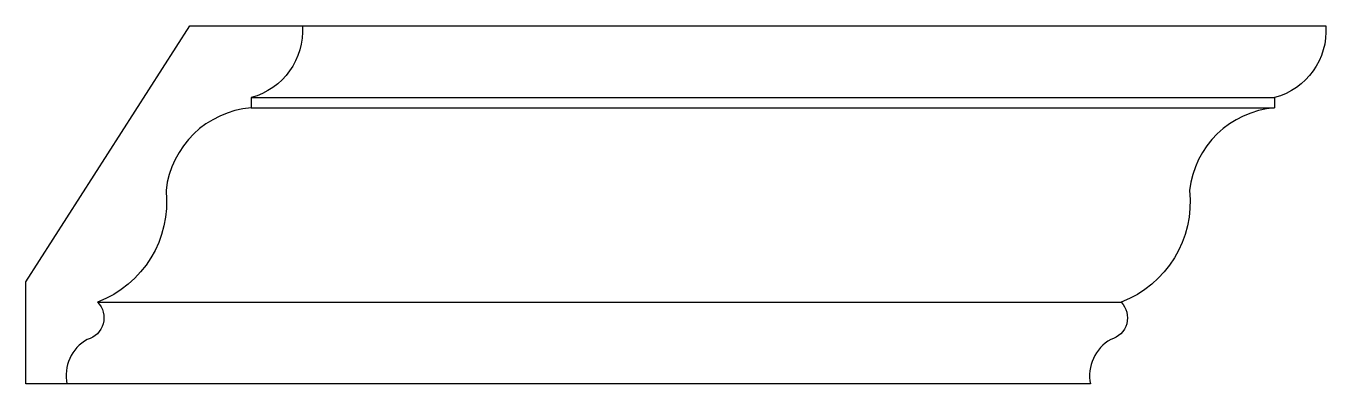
# Model space of a CAD drawing. Extents: x 17 to 272, y 365 to 435.
import ezdxf

# ---------------------------------------------------------------- set-up
doc = ezdxf.new("R2010")
doc.units = 0
doc.header["$LTSCALE"] = 10
doc.header["$MEASUREMENT"] = 0
doc.layers.add('4', color=4, linetype='CONTINUOUS')
doc.layers.add('7', color=7, linetype='CONTINUOUS')

msp = doc.modelspace()

# ---------------------------------------------------------------- linework, layer by layer
at = {"layer": '4'}
for p, q in [((71.48, 434.94), (271.48, 434.94)), ((225.48, 364.94), (25.48, 364.94))]:
    msp.add_line(p, q, dxfattribs=at)
msp.add_lwpolyline([(17.48, 384.94), (49.48, 434.94), (71.48, 434.94, -0.359328), (61.48, 420.94), (61.48, 418.94, 0.358076), (44.84, 402.77, -0.340889), (31.48, 380.94, -0.574967), (29.46, 373.66, 0.326148), (25.48, 364.94), (17.48, 364.94)], format="xyb", close=True, dxfattribs=at)
msp.add_lwpolyline([(271.48, 434.94, -0.359328), (261.48, 420.94), (261.48, 418.94, 0.358076), (244.84, 402.77, -0.340889), (231.48, 380.94, -0.574967), (229.46, 373.66, 0.326148), (225.48, 364.94)], format="xyb", dxfattribs=at)
at = {"layer": '7'}
for p, q in [((61.48, 420.94), (261.48, 420.94)), ((61.48, 418.94), (261.48, 418.94)), ((31.48, 380.94), (231.48, 380.94))]:
    msp.add_line(p, q, dxfattribs=at)

doc.saveas('drawing.dxf')
